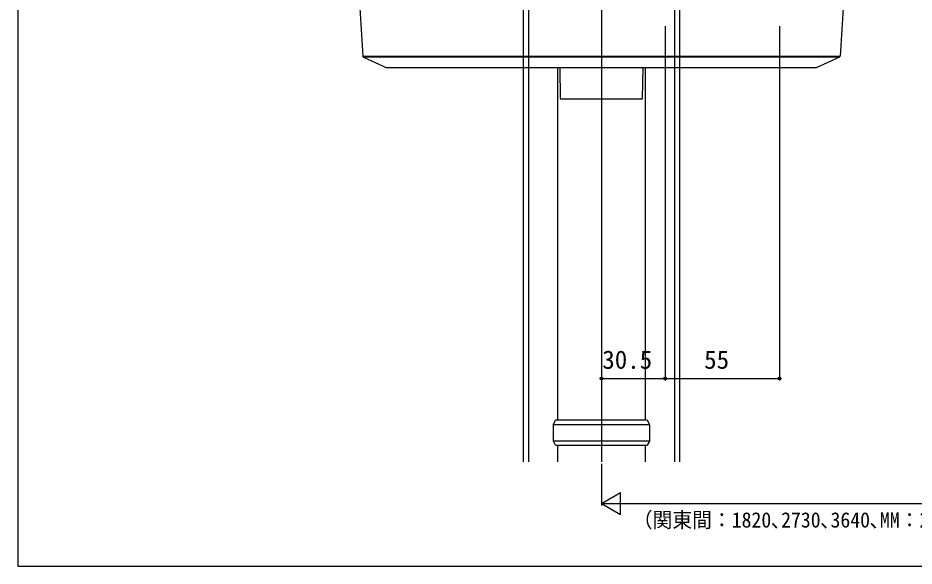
# Model space of a CAD drawing. Units: millimetres, scale not verified. Extents: x -525 to 525, y -783 to 779.
# Drawn here: x -525 to -95, y -782.8 to -519.8 of the extents above; entities that cross this region are included whole.
import ezdxf
from ezdxf.enums import TextEntityAlignment as Align

# ---------------------------------------------------------------- set-up
doc = ezdxf.new("R2010")
doc.units = ezdxf.units.MM
doc.header["$LTSCALE"] = 4
for name, color, linetype in [('0-3_YKK_12', 2, 'Continuous'), ('0-4_YKK_13', 4, 'Continuous'), ('0-5_YKK_D', 6, 'Continuous'), ('0-6_YKK_ZWAK', 7, 'Continuous')]:
    doc.layers.add(name, color=color, linetype=linetype)
doc.styles.add('ＭＳ ゴシック', font='')
doc.styles.get('ＭＳ ゴシック').set_extended_font_data('MS Gothic')

msp = doc.modelspace()

# ---------------------------------------------------------------- linework, layer by layer
at = {"layer": '0-3_YKK_12'}
for p, q in [((-245, -6.8), (-245, -732.8)), ((-280, -505.1), (-280, -732.8)), ((-210, -505.1), (-210, -732.8))]:
    msp.add_line(p, q, dxfattribs=at)
for points in [[(-282.5, -449.8), (-282.5, -543.8), (-282.5, -732.8)], [(-207.5, -449.8), (-207.5, -543.8), (-207.5, -732.8)]]:
    msp.add_lwpolyline(points, dxfattribs=at)
at = {"layer": '0-4_YKK_13'}
for p, q in [((-365, -448.8), (-359.536, -538.132)), ((-125, -448.8), (-130.464, -538.132)), ((-359.536, -538.132), (-335, -538.132)), ((-335, -538.555), (-359.248, -538.555)), ((-359.248, -538.555), (-348, -543.8)), ((-335, -538.132), (-155, -538.132)), ((-155, -538.132), (-130.464, -538.132)), ((-130.752, -538.555), (-142, -543.8)), ((-335, -543.8), (-348, -543.8)), ((-155, -543.8), (-335, -543.8)), ((-266, -712.8), (-266, -543.8)), ((-265, -543.8), (-264.747, -558.309)), ((-225.253, -558.309), (-225, -543.8)), ((-224, -543.8), (-224, -712.8)), ((-142, -543.8), (-155, -543.8)), ((-245, -558.8), (-264.247, -558.8)), ((-225.753, -558.8), (-245, -558.8)), ((-268, -714.8), (-267, -712.8)), ((-223, -712.8), (-267, -712.8)), ((-223, -712.8), (-222, -714.8)), ((-268, -722.8), (-268, -714.8)), ((-268, -714.8), (-222, -714.8)), ((-267, -724.8), (-268, -722.8)), ((-267, -724.8), (-223, -724.8)), ((-266, -732.8), (-266, -724.8)), ((-224, -724.8), (-224, -732.8)), ((-222, -722.8), (-223, -724.8))]:
    msp.add_line(p, q, dxfattribs=at)
for points in [[(-130.752, -538.555), (-155, -538.555), (-335, -538.555)], [(-222, -714.8), (-222, -722.8), (-268, -722.8)]]:
    msp.add_lwpolyline(points, dxfattribs=at)
for centre, start, end in [((-359.037, -538.102), 183.5, 245), ((-130.963, -538.102), 295, 356.5), ((-264.247, -558.3), 181, 270), ((-225.753, -558.3), 270, 359)]:
    msp.add_arc(centre, 0.5, start, end, dxfattribs=at)
at = {"layer": '0-5_YKK_D'}
for p, q in [((-214.5, -523.8), (-214.5, -693.8)), ((-214.5, -523.8), (-214.5, -693.8)), ((-159.5, -523.8), (-159.5, -693.8)), ((-245, -692.8), (-214.5, -692.8)), ((-214.5, -692.8), (-159.5, -692.8)), ((-245, -733.8), (-245, -753.8)), ((-245, -752.8), (-235.907, -747.55)), ((-235.907, -758.05), (-235.907, -747.55)), ((-245, -752.8), (-235.907, -758.05)), ((-245, -752.8), (-226.813, -752.8)), ((-234.5, -752.8), (244.5, -752.8))]:
    msp.add_line(p, q, dxfattribs=at)
for centre in [(-245, -692.8), (-214.5, -692.8), (-214.5, -692.8), (-159.5, -692.8)]:
    msp.add_circle(centre, 0.637, dxfattribs=at)
at = {"layer": '0-6_YKK_ZWAK'}
msp.add_line((-525, 747.2), (-525, -782.8), dxfattribs=at)
msp.add_lwpolyline([(-525, -782.8), (525, -782.8), (525, 747.2)], dxfattribs=at)

# ---------------------------------------------------------------- texts
at = {"layer": '0-5_YKK_D', "style": 'ＭＳ ゴシック'}
for s, p in [('30.5', (-244.614, -690.8)), ('55', (-195.727, -690.8))]:
    msp.add_text(s, height=8.798, dxfattribs=at).set_placement(p, align=Align.BOTTOM_LEFT)
at = {"layer": '0-5_YKK_D', "style": 'ＭＳ ゴシック', "width": 0.95}
msp.add_text('（関東間：1820､2730､3640､MM：2000､3000､4000､九州・四国間：1910､2865､3820）', height=7.331, dxfattribs=at).set_placement((-229.99, -766.505), align=Align.BOTTOM_LEFT)

doc.saveas('drawing.dxf')
